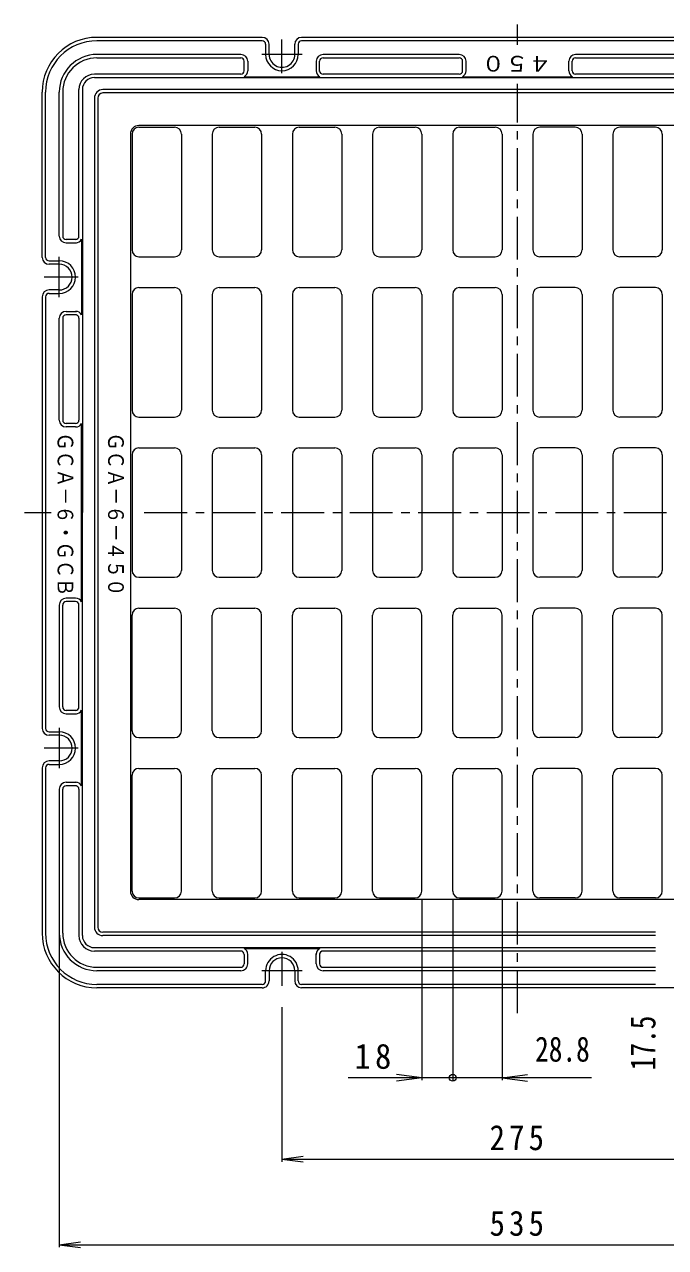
# Model space of a CAD drawing. Units: millimetres, scale not verified. Extents: x -718 to 882, y -674 to 501.
# Drawn here: x -718 to -343, y -284 to 430 of the extents above; entities that cross this region are included whole.
import ezdxf
from ezdxf.enums import TextEntityAlignment as Align

# ---------------------------------------------------------------- set-up
doc = ezdxf.new("R2010")
doc.units = ezdxf.units.MM
doc.header["$LTSCALE"] = 5
doc.header["$PDMODE"] = 32
doc.header["$PDSIZE"] = 4
doc.linetypes.add('CHAIN1', pattern=[8, 5, -1, 1, -1])
for name, color, linetype, lineweight in [('0-0_通り芯', 3, 'Continuous', 9), ('0-1_躯体', 2, 'Continuous', 9), ('0-4_その他', 7, 'Continuous', 9)]:
    doc.layers.add(name, color=color, linetype=linetype, lineweight=lineweight)
doc.styles.add('ＭＳ ゴシック', font='')
doc.styles.get('ＭＳ ゴシック').set_extended_font_data('MS Gothic')

msp = doc.modelspace()

# ---------------------------------------------------------------- linework, layer by layer
at = {"layer": '0-0_通り芯', "linetype": 'CHAIN1'}
for p, q in [((-429.73, 418.546), (-429.73, 430.355)), ((-429.73, -146.883), (-429.73, 395.649)), ((-717.568, 145.338), (-701.88, 145.338)), ((-647.591, 145.338), (-143.426, 145.338))]:
    msp.add_line(p, q, dxfattribs=at)
at = {"layer": '0-0_通り芯'}
for p, q in [((-674.73, 387.338), (-674.73, -96.662)), ((-187.73, 390.338), (-671.73, 390.338)), ((-655.73, 366.338), (-655.73, -75.662)), ((-654.73, 366.338), (-654.73, 298.738)), ((-208.73, 371.338), (-650.73, 371.338)), ((-650.73, 370.338), (-629.93, 370.338)), ((-625.93, 366.338), (-625.93, 298.738)), ((-607.93, 366.338), (-607.93, 298.738)), ((-603.93, 370.338), (-583.13, 370.338)), ((-579.13, 366.338), (-579.13, 298.738)), ((-561.13, 366.338), (-561.13, 298.738)), ((-557.13, 370.338), (-536.33, 370.338)), ((-532.33, 366.338), (-532.33, 298.738)), ((-514.33, 366.338), (-514.33, 298.738)), ((-510.33, 370.338), (-489.53, 370.338)), ((-485.53, 366.338), (-485.53, 298.738)), ((-467.53, 366.338), (-467.53, 298.738)), ((-463.53, 370.338), (-442.73, 370.338)), ((-438.73, 366.338), (-438.73, 298.738)), ((-420.73, 366.338), (-420.73, 298.738)), ((-395.93, 370.338), (-416.73, 370.338)), ((-391.93, 366.338), (-391.93, 298.738)), ((-373.93, 366.338), (-373.93, 298.738)), ((-349.13, 370.338), (-369.93, 370.338)), ((-345.13, 366.338), (-345.13, 298.738)), ((-650.73, 294.738), (-629.93, 294.738)), ((-603.93, 294.738), (-583.13, 294.738)), ((-557.13, 294.738), (-536.33, 294.738)), ((-510.33, 294.738), (-489.53, 294.738)), ((-463.53, 294.738), (-442.73, 294.738)), ((-395.93, 294.738), (-416.73, 294.738)), ((-349.13, 294.738), (-369.93, 294.738)), ((-654.73, 272.738), (-654.73, 205.138)), ((-650.73, 276.738), (-629.93, 276.738)), ((-625.93, 272.738), (-625.93, 205.138)), ((-607.93, 272.738), (-607.93, 205.138)), ((-603.93, 276.738), (-583.13, 276.738)), ((-579.13, 272.738), (-579.13, 205.138)), ((-561.13, 272.738), (-561.13, 205.138)), ((-557.13, 276.738), (-536.33, 276.738)), ((-532.33, 272.738), (-532.33, 205.138)), ((-514.33, 272.738), (-514.33, 205.138)), ((-510.33, 276.738), (-489.53, 276.738)), ((-485.53, 272.738), (-485.53, 205.138)), ((-467.53, 272.738), (-467.53, 205.138)), ((-463.53, 276.738), (-442.73, 276.738)), ((-438.73, 272.738), (-438.73, 205.138)), ((-420.73, 272.738), (-420.73, 205.138)), ((-395.93, 276.738), (-416.73, 276.738)), ((-391.93, 272.738), (-391.93, 205.138)), ((-373.93, 272.738), (-373.93, 205.138)), ((-349.13, 276.738), (-369.93, 276.738)), ((-345.13, 272.738), (-345.13, 205.138)), ((-650.73, 201.138), (-629.93, 201.138)), ((-603.93, 201.138), (-583.13, 201.138)), ((-557.13, 201.138), (-536.33, 201.138)), ((-510.33, 201.138), (-489.53, 201.138)), ((-463.53, 201.138), (-442.73, 201.138)), ((-395.93, 201.138), (-416.73, 201.138)), ((-349.13, 201.138), (-369.93, 201.138)), ((-654.73, 179.138), (-654.73, 111.538)), ((-650.73, 183.138), (-629.93, 183.138)), ((-625.93, 179.138), (-625.93, 111.538)), ((-607.93, 179.138), (-607.93, 111.538)), ((-603.93, 183.138), (-583.13, 183.138)), ((-579.13, 179.138), (-579.13, 111.538)), ((-561.13, 179.138), (-561.13, 111.538)), ((-557.13, 183.138), (-536.33, 183.138)), ((-532.33, 179.138), (-532.33, 111.538)), ((-514.33, 179.138), (-514.33, 111.538)), ((-510.33, 183.138), (-489.53, 183.138)), ((-485.53, 179.138), (-485.53, 111.538)), ((-467.53, 179.138), (-467.53, 111.538)), ((-463.53, 183.138), (-442.73, 183.138)), ((-438.73, 179.138), (-438.73, 111.538)), ((-420.73, 179.138), (-420.73, 111.538)), ((-395.93, 183.138), (-416.73, 183.138)), ((-391.93, 179.138), (-391.93, 111.538)), ((-373.93, 179.138), (-373.93, 111.538)), ((-349.13, 183.138), (-369.93, 183.138)), ((-345.13, 179.138), (-345.13, 111.538)), ((-650.73, 107.538), (-629.93, 107.538)), ((-603.93, 107.538), (-583.13, 107.538)), ((-557.13, 107.538), (-536.33, 107.538)), ((-510.33, 107.538), (-489.53, 107.538)), ((-463.53, 107.538), (-442.73, 107.538)), ((-395.93, 107.538), (-416.73, 107.538)), ((-349.13, 107.538), (-369.93, 107.538)), ((-650.73, 89.538), (-629.93, 89.538)), ((-603.93, 89.538), (-583.13, 89.538)), ((-557.13, 89.538), (-536.33, 89.538)), ((-510.33, 89.538), (-489.53, 89.538)), ((-463.53, 89.538), (-442.73, 89.538)), ((-395.93, 89.538), (-416.73, 89.538)), ((-349.13, 89.538), (-369.93, 89.538)), ((-654.73, 17.938), (-654.73, 85.538)), ((-625.93, 17.938), (-625.93, 85.538)), ((-607.93, 17.938), (-607.93, 85.538)), ((-579.13, 17.938), (-579.13, 85.538)), ((-561.13, 17.938), (-561.13, 85.538)), ((-532.33, 17.938), (-532.33, 85.538)), ((-514.33, 17.938), (-514.33, 85.538)), ((-485.53, 17.938), (-485.53, 85.538)), ((-467.53, 17.938), (-467.53, 85.538)), ((-438.73, 17.938), (-438.73, 85.538)), ((-420.73, 17.938), (-420.73, 85.538)), ((-391.93, 17.938), (-391.93, 85.538)), ((-373.93, 17.938), (-373.93, 85.538)), ((-345.13, 17.938), (-345.13, 85.538)), ((-650.73, 13.938), (-629.93, 13.938)), ((-603.93, 13.938), (-583.13, 13.938)), ((-557.13, 13.938), (-536.33, 13.938)), ((-510.33, 13.938), (-489.53, 13.938)), ((-463.53, 13.938), (-442.73, 13.938)), ((-395.93, 13.938), (-416.73, 13.938)), ((-349.13, 13.938), (-369.93, 13.938)), ((-650.73, -4.062), (-629.93, -4.062)), ((-603.93, -4.062), (-583.13, -4.062)), ((-557.13, -4.062), (-536.33, -4.062)), ((-510.33, -4.062), (-489.53, -4.062)), ((-463.53, -4.062), (-442.73, -4.062)), ((-395.93, -4.062), (-416.73, -4.062)), ((-349.13, -4.062), (-369.93, -4.062)), ((-654.73, -75.662), (-654.73, -8.062)), ((-625.93, -75.662), (-625.93, -8.062)), ((-607.93, -75.662), (-607.93, -8.062)), ((-579.13, -75.662), (-579.13, -8.062)), ((-561.13, -75.662), (-561.13, -8.062)), ((-532.33, -75.662), (-532.33, -8.062)), ((-514.33, -75.662), (-514.33, -8.062)), ((-485.53, -75.662), (-485.53, -8.062)), ((-467.53, -75.662), (-467.53, -8.062)), ((-438.73, -75.662), (-438.73, -8.062)), ((-420.73, -75.662), (-420.73, -8.062)), ((-391.93, -75.662), (-391.93, -8.062)), ((-373.93, -75.662), (-373.93, -8.062)), ((-345.13, -75.662), (-345.13, -8.062)), ((-650.73, -79.662), (-629.93, -79.662)), ((-208.73, -80.662), (-650.73, -80.662)), ((-603.93, -79.662), (-583.13, -79.662)), ((-557.13, -79.662), (-536.33, -79.662)), ((-510.33, -79.662), (-489.53, -79.662)), ((-463.53, -79.662), (-442.73, -79.662)), ((-395.93, -79.662), (-416.73, -79.662)), ((-349.13, -79.662), (-369.93, -79.662)), ((-349.162, -99.662), (-671.73, -99.662))]:
    msp.add_line(p, q, dxfattribs=at)
for centre, radius, start, end in [((-671.73, 387.338), 3, 90, 180), ((-650.73, 366.338), 5, 90, 180), ((-650.73, 366.338), 4, 90, 180), ((-629.93, 366.338), 4, 0, 90), ((-603.93, 366.338), 4, 90, 180), ((-583.13, 366.338), 4, 0, 90), ((-557.13, 366.338), 4, 90, 180), ((-536.33, 366.338), 4, 0, 90), ((-510.33, 366.338), 4, 90, 180), ((-489.53, 366.338), 4, 0, 90), ((-463.53, 366.338), 4, 90, 180), ((-442.73, 366.338), 4, 0, 90), ((-416.73, 366.338), 4, 90, 180), ((-395.93, 366.338), 4, 0, 90), ((-369.93, 366.338), 4, 90, 180), ((-349.13, 366.338), 4, 0, 90), ((-650.73, 298.738), 4, 180, 270), ((-629.93, 298.738), 4, 270, 0), ((-603.93, 298.738), 4, 180, 270), ((-583.13, 298.738), 4, 270, 0), ((-557.13, 298.738), 4, 180, 270), ((-536.33, 298.738), 4, 270, 0), ((-510.33, 298.738), 4, 180, 270), ((-489.53, 298.738), 4, 270, 0), ((-463.53, 298.738), 4, 180, 270), ((-442.73, 298.738), 4, 270, 0), ((-416.73, 298.738), 4, 180, 270), ((-395.93, 298.738), 4, 270, 0), ((-369.93, 298.738), 4, 180, 270), ((-349.13, 298.738), 4, 270, 0), ((-650.73, 272.738), 4, 90, 180), ((-629.93, 272.738), 4, 0, 90), ((-603.93, 272.738), 4, 90, 180), ((-583.13, 272.738), 4, 0, 90), ((-557.13, 272.738), 4, 90, 180), ((-536.33, 272.738), 4, 0, 90), ((-510.33, 272.738), 4, 90, 180), ((-489.53, 272.738), 4, 0, 90), ((-463.53, 272.738), 4, 90, 180), ((-442.73, 272.738), 4, 0, 90), ((-416.73, 272.738), 4, 90, 180), ((-395.93, 272.738), 4, 0, 90), ((-369.93, 272.738), 4, 90, 180), ((-349.13, 272.738), 4, 0, 90), ((-650.73, 205.138), 4, 180, 270), ((-629.93, 205.138), 4, 270, 0), ((-603.93, 205.138), 4, 180, 270), ((-583.13, 205.138), 4, 270, 0), ((-557.13, 205.138), 4, 180, 270), ((-536.33, 205.138), 4, 270, 0), ((-510.33, 205.138), 4, 180, 270), ((-489.53, 205.138), 4, 270, 0), ((-463.53, 205.138), 4, 180, 270), ((-442.73, 205.138), 4, 270, 0), ((-416.73, 205.138), 4, 180, 270), ((-395.93, 205.138), 4, 270, 0), ((-369.93, 205.138), 4, 180, 270), ((-349.13, 205.138), 4, 270, 0), ((-650.73, 179.138), 4, 90, 180), ((-629.93, 179.138), 4, 0, 90), ((-603.93, 179.138), 4, 90, 180), ((-583.13, 179.138), 4, 0, 90), ((-557.13, 179.138), 4, 90, 180), ((-536.33, 179.138), 4, 0, 90), ((-510.33, 179.138), 4, 90, 180), ((-489.53, 179.138), 4, 0, 90), ((-463.53, 179.138), 4, 90, 180), ((-442.73, 179.138), 4, 0, 90), ((-416.73, 179.138), 4, 90, 180), ((-395.93, 179.138), 4, 0, 90), ((-369.93, 179.138), 4, 90, 180), ((-349.13, 179.138), 4, 0, 90), ((-650.73, 111.538), 4, 180, 270), ((-629.93, 111.538), 4, 270, 0), ((-603.93, 111.538), 4, 180, 270), ((-583.13, 111.538), 4, 270, 0), ((-557.13, 111.538), 4, 180, 270), ((-536.33, 111.538), 4, 270, 0), ((-510.33, 111.538), 4, 180, 270), ((-489.53, 111.538), 4, 270, 0), ((-463.53, 111.538), 4, 180, 270), ((-442.73, 111.538), 4, 270, 0), ((-416.73, 111.538), 4, 180, 270), ((-395.93, 111.538), 4, 270, 0), ((-369.93, 111.538), 4, 180, 270), ((-349.13, 111.538), 4, 270, 0), ((-650.73, 85.538), 4, 90, 180), ((-629.93, 85.538), 4, 0, 90), ((-603.93, 85.538), 4, 90, 180), ((-583.13, 85.538), 4, 0, 90), ((-557.13, 85.538), 4, 90, 180), ((-536.33, 85.538), 4, 0, 90), ((-510.33, 85.538), 4, 90, 180), ((-489.53, 85.538), 4, 0, 90), ((-463.53, 85.538), 4, 90, 180), ((-442.73, 85.538), 4, 0, 90), ((-416.73, 85.538), 4, 90, 180), ((-395.93, 85.538), 4, 0, 90), ((-369.93, 85.538), 4, 90, 180), ((-349.13, 85.538), 4, 0, 90), ((-650.73, 17.938), 4, 180, 270), ((-629.93, 17.938), 4, 270, 0), ((-603.93, 17.938), 4, 180, 270), ((-583.13, 17.938), 4, 270, 0), ((-557.13, 17.938), 4, 180, 270), ((-536.33, 17.938), 4, 270, 0), ((-510.33, 17.938), 4, 180, 270), ((-489.53, 17.938), 4, 270, 0), ((-463.53, 17.938), 4, 180, 270), ((-442.73, 17.938), 4, 270, 0), ((-416.73, 17.938), 4, 180, 270), ((-395.93, 17.938), 4, 270, 0), ((-369.93, 17.938), 4, 180, 270), ((-349.13, 17.938), 4, 270, 0), ((-650.73, -8.062), 4, 90, 180), ((-629.93, -8.062), 4, 0, 90), ((-603.93, -8.062), 4, 90, 180), ((-583.13, -8.062), 4, 0, 90), ((-557.13, -8.062), 4, 90, 180), ((-536.33, -8.062), 4, 0, 90), ((-510.33, -8.062), 4, 90, 180), ((-489.53, -8.062), 4, 0, 90), ((-463.53, -8.062), 4, 90, 180), ((-442.73, -8.062), 4, 0, 90), ((-416.73, -8.062), 4, 90, 180), ((-395.93, -8.062), 4, 0, 90), ((-369.93, -8.062), 4, 90, 180), ((-349.13, -8.062), 4, 0, 90), ((-650.73, -75.662), 5, 180, 270), ((-650.73, -75.662), 4, 180, 270), ((-629.93, -75.662), 4, 270, 0), ((-603.93, -75.662), 4, 180, 270), ((-583.13, -75.662), 4, 270, 0), ((-557.13, -75.662), 4, 180, 270), ((-536.33, -75.662), 4, 270, 0), ((-510.33, -75.662), 4, 180, 270), ((-489.53, -75.662), 4, 270, 0), ((-463.53, -75.662), 4, 180, 270), ((-442.73, -75.662), 4, 270, 0), ((-416.73, -75.662), 4, 180, 270), ((-395.93, -75.662), 4, 270, 0), ((-369.93, -75.662), 4, 180, 270), ((-349.13, -75.662), 4, 270, 0), ((-671.73, -96.662), 3, 180, 270)]:
    msp.add_arc(centre, radius, start, end, dxfattribs=at)
at = {"layer": '0-1_躯体'}
for p, q in [((-578.73, 422.838), (-675.23, 422.838)), ((-303.73, 422.838), (-555.73, 422.838)), ((-578.73, 420.838), (-675.23, 420.838)), ((-576.73, 418.838), (-576.73, 412.838)), ((-574.73, 412.838), (-574.73, 418.838)), ((-559.73, 412.838), (-559.73, 418.838)), ((-557.73, 418.838), (-557.73, 412.838)), ((-303.73, 420.838), (-555.73, 420.838)), ((-591.23, 412.838), (-675.23, 412.838)), ((-675.23, 410.838), (-591.23, 410.838)), ((-589.23, 403.338), (-589.23, 408.838)), ((-587.23, 408.838), (-587.23, 403.338)), ((-547.23, 408.838), (-547.23, 402.838)), ((-545.23, 402.838), (-545.23, 408.838)), ((-463.73, 412.838), (-543.23, 412.838)), ((-543.23, 410.838), (-463.73, 410.838)), ((-461.73, 403.338), (-461.73, 408.838)), ((-459.73, 403.338), (-459.73, 408.838)), ((-399.73, 403.338), (-399.73, 408.838)), ((-397.73, 403.338), (-397.73, 408.838)), ((-316.23, 412.838), (-395.73, 412.838)), ((-395.73, 410.838), (-316.23, 410.838)), ((-591.23, 401.338), (-676.73, 401.338)), ((-463.73, 401.338), (-543.23, 401.338)), ((-316.23, 401.338), (-395.73, 401.338)), ((-676.73, 399.338), (-182.73, 399.338)), ((-589.293, 399.838), (-545.166, 399.838)), ((-461.793, 399.838), (-397.666, 399.838)), ((-707.23, 294.338), (-707.23, 390.838)), ((-705.23, 294.338), (-705.23, 390.838)), ((-697.23, 306.838), (-697.23, 390.838)), ((-695.23, 390.838), (-695.23, 306.838)), ((-685.73, 306.838), (-685.73, 392.338)), ((-683.73, 392.338), (-683.73, 145.338)), ((-676.73, 387.338), (-676.73, -96.662)), ((-187.73, 392.338), (-671.73, 392.338)), ((-687.23, 304.838), (-693.23, 304.838)), ((-693.23, 302.838), (-687.23, 302.838)), ((-684.23, 304.901), (-684.23, 260.774)), ((-703.23, 292.338), (-697.23, 292.338)), ((-697.23, 290.338), (-703.23, 290.338)), ((-697.23, 275.338), (-703.23, 275.338)), ((-703.23, 273.338), (-697.23, 273.338)), ((-707.23, 271.338), (-707.23, 19.338)), ((-705.23, 271.338), (-705.23, 19.338)), ((-697.23, 199.338), (-697.23, 258.838)), ((-695.23, 258.838), (-695.23, 199.338)), ((-693.23, 262.838), (-687.23, 262.838)), ((-687.23, 260.838), (-693.23, 260.838)), ((-685.73, 258.838), (-685.73, 199.338)), ((-687.73, 197.338), (-693.23, 197.338)), ((-687.73, 195.338), (-693.23, 195.338)), ((-684.23, 93.274), (-684.23, 197.402)), ((-683.73, -101.662), (-683.73, 145.338)), ((-687.73, 95.338), (-693.23, 95.338)), ((-687.73, 93.338), (-693.23, 93.338)), ((-697.23, 91.338), (-697.23, 31.838)), ((-695.23, 31.838), (-695.23, 91.338)), ((-685.73, 31.838), (-685.73, 91.338)), ((-687.23, 29.838), (-693.23, 29.838)), ((-684.23, -14.226), (-684.23, 29.901)), ((-693.23, 27.838), (-687.23, 27.838)), ((-703.23, 17.338), (-697.23, 17.338)), ((-697.23, 15.338), (-703.23, 15.338)), ((-697.23, 0.338), (-703.23, 0.338)), ((-707.23, -3.662), (-707.23, -100.162)), ((-705.23, -3.662), (-705.23, -100.162)), ((-703.23, -1.662), (-697.23, -1.662)), ((-693.23, -12.162), (-687.23, -12.162)), ((-687.23, -14.162), (-693.23, -14.162)), ((-697.23, -16.162), (-697.23, -100.162)), ((-695.23, -100.162), (-695.23, -16.162)), ((-685.73, -16.162), (-685.73, -101.662)), ((-349.162, -101.662), (-671.73, -101.662)), ((-676.73, -108.662), (-349.162, -108.662)), ((-591.23, -110.662), (-676.73, -110.662)), ((-589.293, -109.162), (-545.166, -109.162)), ((-589.23, -112.662), (-589.23, -118.162)), ((-587.23, -118.162), (-587.23, -112.662)), ((-547.23, -118.162), (-547.23, -112.162)), ((-545.23, -112.162), (-545.23, -118.162)), ((-349.162, -110.662), (-543.23, -110.662)), ((-675.23, -120.162), (-591.23, -120.162)), ((-543.23, -120.162), (-349.162, -120.162)), ((-591.23, -122.162), (-675.23, -122.162)), ((-576.73, -128.162), (-576.73, -122.162)), ((-574.73, -122.162), (-574.73, -128.162)), ((-559.73, -122.162), (-559.73, -128.162)), ((-557.73, -128.162), (-557.73, -122.162)), ((-349.162, -122.162), (-543.23, -122.162)), ((-578.73, -130.162), (-675.23, -130.162)), ((-578.73, -132.162), (-675.23, -132.162)), ((-349.162, -130.162), (-555.73, -130.162)), ((-303.73, -132.162), (-555.73, -132.162))]:
    msp.add_line(p, q, dxfattribs=at)
at = {"layer": '0-1_躯体', "linetype": 'CHAIN1'}
for p, q in [((-567.23, 401.863), (-567.23, 421.597)), ((-555.477, 412.838), (-578.972, 412.838)), ((-697.23, 271.085), (-697.23, 294.58)), ((-686.255, 282.838), (-705.989, 282.838)), ((-697.23, 19.591), (-697.23, -3.904)), ((-686.255, 7.838), (-705.989, 7.838)), ((-567.23, -111.187), (-567.23, -130.922)), ((-555.477, -122.162), (-578.972, -122.162))]:
    msp.add_line(p, q, dxfattribs=at)
at = {"layer": '0-1_躯体'}
for centre, radius, start, end in [((-675.23, 390.838), 32, 90, 179.99991), ((-578.73, 418.838), 4, 0, 90), ((-555.73, 418.838), 4, 90, 180), ((-675.23, 390.838), 30, 90, 179.99989), ((-578.73, 418.838), 2, 359.99976, 90), ((-555.73, 418.838), 2, 90, 179.99976), ((-675.23, 390.838), 22, 90, 179.99986), ((-675.23, 390.838), 20, 90, 179.99988), ((-591.23, 408.838), 4, 0, 90), ((-591.23, 408.838), 2, 0, 90), ((-567.23, 412.838), 9.5, 179.99968, 359.99968), ((-567.23, 412.838), 7.5, 179.99966, 359.99966), ((-543.23, 408.838), 4, 90, 180), ((-543.23, 408.838), 2, 90, 180), ((-463.73, 408.838), 4, 0, 90), ((-463.73, 408.838), 2, 0, 90), ((-395.73, 408.838), 4, 90, 180), ((-395.73, 408.838), 2, 90, 180), ((-676.73, 392.338), 9, 90, 179.99994), ((-591.23, 403.338), 2, 270, 359.99976), ((-591.23, 403.338), 4, 298.95522, 0), ((-543.23, 403.338), 4, 180, 241.04478), ((-543.23, 403.338), 2, 180, 270), ((-463.73, 403.338), 2, 270, 0), ((-463.73, 403.338), 4, 298.95004, 0), ((-395.73, 403.338), 4, 180, 241.04996), ((-395.73, 403.338), 2, 180, 270), ((-676.73, 392.338), 7, 90, 179.99986), ((-671.73, 387.338), 5, 90, 180), ((-693.23, 306.838), 4, 180, 270), ((-693.23, 306.838), 2, 180, 270), ((-687.73, 306.838), 2, 270, 0), ((-687.73, 306.838), 4, 270, 331.04478), ((-703.23, 294.338), 4, 180, 270), ((-703.23, 294.338), 2, 180, 270.00024), ((-697.23, 282.838), 9.5, 270.00011, 90.00011), ((-697.23, 282.838), 7.5, 270.00006, 90.00006), ((-703.23, 271.338), 4, 90, 180), ((-703.23, 271.338), 2, 90.00024, 180), ((-693.23, 258.838), 4, 90, 180), ((-693.23, 258.838), 2, 90, 180), ((-687.73, 258.838), 4, 28.95522, 90), ((-687.73, 258.838), 2, 0, 90), ((-693.23, 199.338), 4, 180, 270), ((-693.23, 199.338), 2, 180, 270), ((-687.73, 199.338), 2, 270, 0), ((-687.73, 199.338), 4, 270, 331.04996), ((-693.23, 91.338), 4, 90, 180), ((-693.23, 91.338), 2, 90, 180), ((-687.73, 91.338), 4, 28.95004, 90), ((-687.73, 91.338), 2, 0, 90), ((-693.23, 31.838), 4, 180, 270), ((-693.23, 31.838), 2, 180, 270), ((-687.73, 31.838), 2, 270, 0), ((-687.73, 31.838), 4, 270, 331.04478), ((-703.23, 19.338), 4, 180, 270), ((-703.23, 19.338), 2, 180, 269.99976), ((-697.23, 7.838), 9.5, 269.99989, 89.99989), ((-697.23, 7.838), 7.5, 269.99994, 89.99994), ((-703.23, -3.662), 4, 90, 180), ((-703.23, -3.662), 2, 89.99976, 180), ((-693.23, -16.162), 4, 90, 180), ((-693.23, -16.162), 2, 90, 180), ((-687.73, -16.162), 4, 28.95522, 90), ((-687.73, -16.162), 2, 0, 90), ((-671.73, -96.662), 5, 180, 270), ((-675.23, -100.162), 32, 180.00009, 270), ((-675.23, -100.162), 30, 180.00011, 270), ((-675.23, -100.162), 22, 180.00014, 270), ((-675.23, -100.162), 20, 180.00012, 270), ((-676.73, -101.662), 9, 180.00006, 270), ((-676.73, -101.662), 7, 180.00014, 270), ((-591.23, -112.662), 2, 0.00024, 90), ((-591.23, -112.662), 4, 0.00012, 61.04491), ((-567.23, -122.162), 9.5, 0.00021, 180.00021), ((-543.23, -112.662), 4, 118.95534, 180.00012), ((-543.23, -112.662), 2, 90, 180), ((-591.23, -118.162), 2, 270, 0), ((-591.23, -118.162), 4, 270.00012, 0.00012), ((-567.23, -122.162), 7.5, 0.0002, 180.0002), ((-543.23, -118.162), 4, 180.00012, 270.00012), ((-543.23, -118.162), 2, 180, 270), ((-578.73, -128.162), 2, 270, 0.00024), ((-578.73, -128.162), 4, 270.00012, 0.00012), ((-555.73, -128.162), 4, 180.00012, 270.00012), ((-555.73, -128.162), 2, 180.00024, 270)]:
    msp.add_arc(centre, radius, start, end, dxfattribs=at)
at = {"layer": '0-4_その他'}
for p, q in [((-697.23, -16.404), (-697.23, -283.662)), ((-485.53, -80.662), (-485.53, -186.162)), ((-467.53, -80.662), (-467.53, -186.162)), ((-438.73, -80.662), (-438.73, -186.162)), ((-567.23, -143.422), (-567.23, -233.662)), ((-386.539, -184.662), (-528.62, -184.662)), ((-485.53, -184.662), (-500.401, -182.704)), ((-485.53, -184.662), (-500.401, -186.62)), ((-438.73, -184.662), (-423.858, -182.704)), ((-438.73, -184.662), (-423.858, -186.62)), ((-567.23, -232.162), (-554.837, -230.531)), ((-567.23, -232.162), (-292.23, -232.162)), ((-567.23, -232.162), (-554.837, -233.794)), ((-697.23, -282.162), (-684.837, -280.531)), ((-697.23, -282.162), (-162.229, -282.162)), ((-697.23, -282.162), (-684.837, -283.794))]:
    msp.add_line(p, q, dxfattribs=at)
msp.add_point((-467.53, -184.662), dxfattribs=at)

# ---------------------------------------------------------------- texts
at = {"layer": '0-0_通り芯', "color": 6, "style": 'ＭＳ ゴシック', "width": 0.85}
msp.add_text('ＧＣＡ－６－４５０', height=9.164, rotation=270, dxfattribs=at).set_placement((-671.48, 192.088), align=Align.BOTTOM_LEFT)
at = {"layer": '0-1_躯体', "color": 6, "style": 'ＭＳ ゴシック'}
for s, rotation, width, p in [('４５０', 180, 1.1, (-409.48, 414.781)), ('ＧＣＡ－６・ＧＣＢ', 270, 0.85, (-700.98, 192.088))]:
    msp.add_text(s, height=9.164, rotation=rotation, dxfattribs=dict(at, width=width)).set_placement(p, align=Align.BOTTOM_LEFT)
at = {"layer": '0-4_その他', "color": 6, "style": 'ＭＳ ゴシック', "width": 0.8}
msp.add_text('17.5', height=14.66, rotation=90, dxfattribs=at).set_placement((-344.73, -180.298), align=Align.BOTTOM_LEFT)
msp.add_text('28.8', height=14.66, dxfattribs=at).set_placement((-419.397, -179.662), align=Align.BOTTOM_LEFT)
at = {"layer": '0-4_その他', "color": 2, "char_height": 14.66, "attachment_point": 7, "style": 'ＭＳ ゴシック'}
for s, insert in [('\\T1.27;\\W0.95;18', (-524.885, -179.662)), ('\\T1.27;\\W0.9;275', (-445.98, -227.162)), ('\\T1.27;\\W0.9;535', (-445.98, -277.162))]:
    msp.add_mtext(s, dxfattribs=dict(at, insert=insert))

doc.saveas('drawing.dxf')
